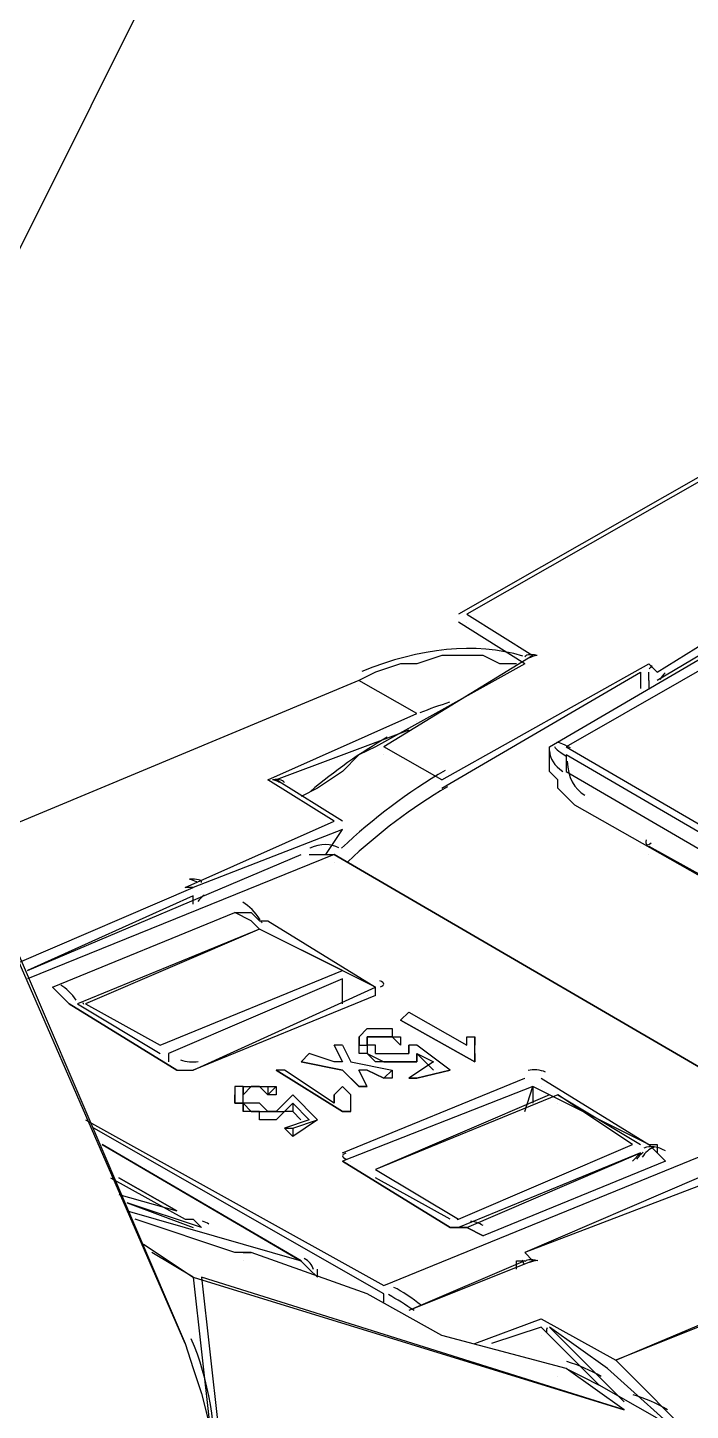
# Model space of a CAD drawing. Header units: millimetres. Extents: x 2758 to 41047, y 670 to 17125.
# Drawn here: x 35524.7 to 35558, y 7181.5 to 7251 of the extents above; entities that cross this region are included whole.
import ezdxf

# ---------------------------------------------------------------- set-up
doc = ezdxf.new("R2010")
doc.units = ezdxf.units.MM
doc.layers.add('PDF2_Geometría', color=7, linetype='Continuous')

# ---------------------------------------------------------------- blocks, each defined once
blk = doc.blocks.new('OH3A1-1$-$ASSY$$CENTER$TUB_-_v2$-$copia')
at = {"layer": 'PDF2_Geometría', "lineweight": -3}
for points in [[(16.49584621853298, 8.48250749376085), (16.53001149495442, 8.550838046603731), (16.51667870415581, 8.541671752929688)], [(16.49584621853298, 8.48250749376085), (16.53001149495442, 8.550838046603731)], [(16.62334357367621, 8.487505594889322), (16.6225102742513, 8.488338894314236), (16.62084367540147, 8.489172193739149), (16.61917707655165, 8.489172193739149), (16.61834377712673, 8.489172193739149), (16.61667717827691, 8.490005493164062), (16.61501057942708, 8.490005493164062), (16.61334398057726, 8.490005493164062), (16.61167738172743, 8.490005493164062), (16.6100107828776, 8.489172193739149), (16.60834418402778, 8.489172193739149), (16.60667758517795, 8.489172193739149), (16.60501098632812, 8.488338894314236), (16.60334438747829, 8.487505594889322), (16.60167778862847, 8.486672295464407), (16.60001118977865, 8.485838996039496), (16.59834459092882, 8.485005696614582), (16.54418012830946, 8.454173617892794)], [(16.59667629665798, 8.468338860405815), (16.58917660183377, 8.472505357530379), (16.60500929090711, 8.481671651204424), (16.59917619493272, 8.48500484890408), (16.54501173231336, 8.454172770182291), (16.55167812771267, 8.450006273057722), (16.53667873806423, 8.44083997938368)], [(16.54251268174913, 8.437506781684027), (16.56334516737196, 8.44917297363281), (16.56417846679687, 8.448339674207899), (16.58167775472005, 8.45917256673177), (16.58084445529513, 8.460005866156683), (16.59667714436849, 8.468338860405815)], [(16.55584547254774, 8.435006035698782), (16.55501217312283, 8.435839335123697), (16.55417887369791, 8.43667263454861), (16.55417887369791, 8.437505933973524), (16.553345574273, 8.438339233398438), (16.553345574273, 8.439172532823347), (16.553345574273, 8.440005832248263), (16.553345574273, 8.440839131673174), (16.59334394666883, 8.464171515570746)], [(16.58251105414496, 8.458339267306856), (16.56417846679687, 8.447506374782986)], [(16.55084567599826, 8.449172973632812), (16.54417928059896, 8.453339470757378)], [(16.54501173231336, 8.453339470757378), (16.54501173231336, 8.453339470757378)], [(16.54501173231336, 8.453339470757378), (16.54501173231336, 8.453339470757378)], [(16.54501173231336, 8.453339470757378), (16.54501173231336, 8.453339470757378)], [(16.55000983344184, 8.449172125922308), (16.54834323459201, 8.449172125922308), (16.54667663574219, 8.450005425347221), (16.54417673746745, 8.450005425347221), (16.54251013861762, 8.450005425347221), (16.54001024034288, 8.449172125922308), (16.53834364149306, 8.449172125922308), (16.53584374321831, 8.448338826497395), (16.53417714436849, 8.447505527072481), (16.49417877197265, 8.430839538574215)], [(16.55084567599826, 8.450006273057724), (16.55084567599826, 8.450006273057724)], [(16.55084398057725, 8.449172125922308), (16.53584459092882, 8.440839131673174), (16.53417799207899, 8.440005832248263), (16.53251139322916, 8.438339233398436), (16.53001149495442, 8.43667263454861), (16.5283448961046, 8.435839335123697)], [(16.54251098632812, 8.43667263454861), (16.56251017252604, 8.448338826497395), (16.56251017252604, 8.447505527072481), (16.56251017252604, 8.446672227647568)], [(16.55084567599826, 8.449172973632812), (16.55084567599826, 8.449172973632812)], [(16.56334431966145, 8.447506374782986), (16.56334431966145, 8.448339674207899)], [(16.56334431966145, 8.448339674207899), (16.56334431966145, 8.448339674207899)], [(16.56334431966145, 8.448339674207899), (16.56334431966145, 8.448339674207899)], [(16.56334431966145, 8.448339674207899), (16.56334431966145, 8.448339674207899)], [(16.56417846679687, 8.448339674207899), (16.56417846679687, 8.448339674207899)], [(16.56417846679687, 8.448339674207899), (16.56417846679687, 8.448339674207899)], [(16.56417846679687, 8.448339674207899), (16.56417846679687, 8.448339674207899)], [(16.53167724609375, 8.433339436848957), (16.52501085069444, 8.437505933973522), (16.54001024034288, 8.44417232937283), (16.53417714436849, 8.447505527072481), (16.49417877197265, 8.430839538574215)], [(16.53417799207899, 8.446672227647568), (16.53417799207899, 8.446672227647568)], [(16.56334431966145, 8.447506374782986), (16.56334431966145, 8.447506374782986)], [(16.56334431966145, 8.447506374782986), (16.56334431966145, 8.446673075358072)], [(16.56334431966145, 8.447506374782986), (16.56334431966145, 8.447506374782986)], [(16.56334431966145, 8.446672227647568), (16.56334431966145, 8.446672227647568)], [(16.56334431966145, 8.446672227647568), (16.56334431966145, 8.446672227647568)], [(16.53917778862847, 8.442505730523003), (16.52584499782986, 8.437505933973524)], [(16.54001193576389, 8.443339029947916), (16.54001193576389, 8.443339029947916)], [(16.54251098632812, 8.437505933973524), (16.53667789035373, 8.440839131673178)], [(16.53667873806423, 8.440005832248263), (16.53667873806423, 8.440005832248263)], [(16.5533447265625, 8.440839131673174), (16.5533447265625, 8.440839131673174)], [(16.55501132541233, 8.440005832248263), (16.55501132541233, 8.440005832248263)], [(16.53251139322916, 8.433339436848957), (16.52584499782985, 8.437505933973522)], [(16.52584499782986, 8.43667263454861), (16.52584499782986, 8.43667263454861)], [(16.54251098632812, 8.43667263454861), (16.54251098632812, 8.43667263454861)], [(16.55584547254774, 8.435005187988281), (16.60001034206814, 8.410006205240883)], [(16.50001186794705, 8.41917249891493), (16.51751115587022, 8.426672193739149), (16.51667785644531, 8.426672193739149), (16.53167724609375, 8.433338589138454)], [(16.53167724609375, 8.433339436848957), (16.53167724609375, 8.433339436848957)], [(16.53167894151475, 8.433339436848957), (16.53167894151475, 8.433339436848957)], [(16.53167894151475, 8.433339436848957), (16.53167894151475, 8.433339436848957)], [(16.53167894151475, 8.433339436848957), (16.53167894151475, 8.433339436848957)], [(16.53084479437934, 8.430006239149305), (16.53251139322916, 8.432506137424044), (16.51751200358073, 8.426673041449652)], [(16.53084479437934, 8.430006239149305), (16.53251139322916, 8.432506137424044)], [(16.50084601508246, 8.418339199490015), (16.5283448961046, 8.4300053914388)], [(16.50667995876736, 8.403338962131075), (16.53667873806423, 8.386672973632812), (16.57751040988498, 8.403338962131075), (16.53167894151475, 8.430004543728298), (16.50084686279297, 8.4175050523546)], [(16.52917989095052, 8.4300053914388), (16.53001319037543, 8.4300053914388), (16.53084648980034, 8.4300053914388), (16.53167978922526, 8.4300053914388), (16.57751125759548, 8.40333980984158), (16.5783445570204, 8.402506510416666), (16.5783445570204, 8.401673210991753), (16.57917785644531, 8.401673210991753), (16.57917785644531, 8.40083991156684)], [(16.56251186794705, 8.430838690863714), (16.56251186794705, 8.430838690863714)], [(16.56334431966145, 8.430838690863714), (16.56334431966145, 8.430838690863714)], [(16.56334431966145, 8.430838690863714), (16.56334431966145, 8.430838690863714)], [(16.56334431966145, 8.430838690863714), (16.57084401448567, 8.426672193739149)], [(16.56334431966145, 8.430006239149305), (16.56334431966145, 8.430006239149305)], [(16.53167894151475, 8.429172092013888), (16.53167894151475, 8.429172092013888)], [(16.49667697482639, 8.42750295003255), (16.51667616102431, 8.38083818223741), (16.51750946044922, 8.378338283962673), (16.51834275987413, 8.375838385687933), (16.51917605929904, 8.37250518798828)], [(16.51667785644531, 8.380839877658419), (16.49667867024739, 8.426671346028646), (16.490845574273, 8.410005357530382)], [(16.51751030815972, 8.425838894314236), (16.50084431966146, 8.418339199490015)], [(16.51751200358073, 8.426672193739149), (16.51751200358073, 8.426672193739149)], [(16.51751200358073, 8.425838894314236), (16.51751200358073, 8.425838894314236)], [(16.51751200358073, 8.425838894314236), (16.51751200358073, 8.425838894314236)], [(16.51751200358073, 8.425005594889322), (16.51751200358073, 8.425838894314236)], [(16.51834445529514, 8.426672193739149), (16.51834445529514, 8.426672193739149)], [(16.51751200358073, 8.425005594889322), (16.51751200358073, 8.425005594889322)], [(16.5158454047309, 8.408339606391058), (16.50501251220703, 8.415006001790363), (16.50417921278212, 8.415839301215277), (16.5033459133572, 8.41667260064019), (16.52167850070529, 8.424172295464407), (16.52334509955512, 8.424172295464407), (16.52417839898003, 8.423338996039496), (16.52501169840495, 8.423338996039496), (16.53584459092882, 8.41667260064019)], [(16.52417839898003, 8.422505696614582), (16.52334509955512, 8.423338996039496), (16.52167850070529, 8.424172295464407)], [(16.52501085069444, 8.423338996039496), (16.52501085069444, 8.423338996039496)], [(16.53251139322916, 8.418339199490015), (16.52417839898003, 8.422505696614582), (16.50584581163194, 8.415006001790363)], [(16.53584459092882, 8.415839301215277), (16.53584459092882, 8.41667260064019), (16.52417839898003, 8.422505696614582)], [(16.52417839898003, 8.422505696614582), (16.52417839898003, 8.422505696614582)], [(16.52417839898003, 8.422505696614582), (16.52417839898003, 8.422505696614582)], [(16.53251139322916, 8.415006001790363), (16.53251139322916, 8.417505900065102), (16.51501210530599, 8.410006205240883), (16.51501210530599, 8.409172905815971)], [(16.53251139322916, 8.417505900065102), (16.53251139322916, 8.417505900065102)], [(16.53251139322916, 8.417505900065102), (16.53251139322916, 8.417505900065102)], [(16.53251139322916, 8.415006001790363), (16.53251139322916, 8.417505900065102)], [(16.53251139322916, 8.417505900065102), (16.53251139322916, 8.417505900065102)], [(16.50417751736111, 8.415839301215277), (16.5033442179362, 8.41667260064019)], [(16.50417921278211, 8.415839301215277), (16.50501251220703, 8.415006001790363), (16.5158454047309, 8.408339606391058), (16.51667870415581, 8.408339606391058), (16.51751200358073, 8.408339606391058), (16.53584459092882, 8.41667260064019)], [(16.53584459092882, 8.41667260064019), (16.53584459092882, 8.41667260064019)], [(16.50501166449653, 8.415006001790363), (16.50501166449653, 8.415006001790363)], [(16.50584581163194, 8.41500515407986), (16.51417880588107, 8.410005357530382)], [(16.50667826334635, 8.415006001790363), (16.50667826334635, 8.415006001790363)], [(16.50667826334635, 8.415006001790363), (16.50667826334635, 8.415006001790363)], [(16.50667826334635, 8.415006001790363), (16.50667826334635, 8.415006001790363)], [(16.53584459092882, 8.415839301215277), (16.51751200358073, 8.408339606391058)], [(16.53501213921441, 8.415839301215277), (16.53501213921441, 8.415839301215277)], [(16.53584459092882, 8.415839301215277), (16.53584459092882, 8.415839301215277)], [(16.54584418402778, 8.409172905815971), (16.53834448920356, 8.413339402940535)], [(16.53834533691406, 8.413338555230032), (16.53917863633897, 8.414171854654947), (16.54501173231337, 8.410838656955294), (16.54501173231337, 8.411671956380207), (16.54584503173827, 8.411671956380207)], [(16.53834533691406, 8.413338555230032), (16.54584503173827, 8.409172058105465), (16.54584503173827, 8.410005357530379), (16.54584503173827, 8.409172058105465)], [(16.53501213921441, 8.412506103515625), (16.53417883978949, 8.411672804090712), (16.53417883978949, 8.410839504665798), (16.53501213921441, 8.410839504665798), (16.53501213921441, 8.410006205240883), (16.53667873806423, 8.409172905815971), (16.53751203748915, 8.409172905815971), (16.53834533691406, 8.409172905815971), (16.53917863633897, 8.409172905815971), (16.54001193576389, 8.409172905815971), (16.54001193576389, 8.410006205240883), (16.54167853461371, 8.409172905815971), (16.53917863633897, 8.407506306966146), (16.54001193576389, 8.407506306966146), (16.54334513346354, 8.40833960639106), (16.54001193576389, 8.410839504665798), (16.53917863633897, 8.410839504665798), (16.53917863633897, 8.410006205240883), (16.53917863633897, 8.410839504665798)], [(16.53501213921441, 8.412506103515625), (16.53584543863932, 8.412506103515625), (16.53667873806423, 8.412506103515625), (16.53751203748915, 8.412506103515625), (16.53751203748915, 8.411672804090712), (16.53834533691406, 8.411672804090712)], [(16.53251139322916, 8.410839504665798), (16.53167809380425, 8.410839504665798), (16.53251139322916, 8.409172905815971), (16.53167809380425, 8.409172905815971), (16.52917819552951, 8.410006205240883), (16.5283448961046, 8.409172905815971), (16.53251139322916, 8.408339606391058), (16.53417799207899, 8.406673007541231), (16.5350112915039, 8.406673007541231), (16.53417799207899, 8.408339606391058)], [(16.53251139322916, 8.409172905815971), (16.53167809380425, 8.410839504665798)], [(16.53251139322916, 8.410839504665798), (16.53334469265407, 8.409172905815971), (16.53751118977864, 8.408339606391058)], [(16.53417799207899, 8.411671956380207), (16.53417799207899, 8.410838656955294)], [(16.54167853461371, 8.408338758680555), (16.54001193576389, 8.410005357530382), (16.54001193576389, 8.409172058105465), (16.53917863633898, 8.409172058105465), (16.53834533691406, 8.409172058105465), (16.53751203748915, 8.409172058105465), (16.53667873806423, 8.409172058105465), (16.53584543863932, 8.409172058105465), (16.53501213921441, 8.410005357530382), (16.53417883978949, 8.410005357530382), (16.53417883978949, 8.410838656955294)], [(16.53584459092882, 8.410005357530382), (16.53584459092882, 8.410838656955294), (16.5350112915039, 8.410838656955294), (16.5350112915039, 8.411671956380207), (16.53584459092882, 8.411671956380207), (16.53667789035373, 8.411671956380207), (16.53751118977864, 8.411671956380207), (16.53834448920355, 8.411671956380207), (16.53834448920355, 8.410838656955294)], [(16.53834533691406, 8.411671956380207), (16.53834533691406, 8.410838656955294), (16.53751203748915, 8.411671956380207), (16.53667873806423, 8.411671956380207), (16.53584543863932, 8.411671956380207), (16.53501213921441, 8.411671956380207), (16.53501213921441, 8.410838656955294)], [(16.53834533691406, 8.411671956380207), (16.53834533691406, 8.411671956380207)], [(16.54501173231336, 8.410839504665798), (16.54501173231336, 8.410839504665798)], [(16.54501173231336, 8.410839504665798), (16.54501173231336, 8.410839504665798)], [(16.54584418402778, 8.410005357530382), (16.54584418402778, 8.410838656955294), (16.54584418402778, 8.411671956380207), (16.54584418402778, 8.410838656955294)], [(16.54584418402778, 8.410839504665798), (16.54584418402778, 8.410839504665798)], [(16.51417880588107, 8.410005357530382), (16.51417880588107, 8.410005357530382)], [(16.53501213921441, 8.406672159830727), (16.53417883978949, 8.406672159830727), (16.53251224093967, 8.408338758680555), (16.5283457438151, 8.409172058105465)], [(16.53584459092882, 8.410005357530382), (16.53667789035373, 8.410005357530382), (16.53751118977864, 8.410005357530382), (16.53834448920355, 8.410005357530382), (16.53917778862847, 8.410005357530382)], [(16.53917778862847, 8.410005357530382), (16.53917778862847, 8.410005357530382)], [(16.54584418402778, 8.409172905815971), (16.54584418402778, 8.409172905815971)], [(16.5158454047309, 8.408338758680555), (16.5158454047309, 8.408338758680555)], [(16.51751200358073, 8.408338758680555), (16.51751200358073, 8.408338758680555)], [(16.53251139322916, 8.404172261555988), (16.52584499782985, 8.408338758680552)], [(16.53751118977864, 8.40750545925564), (16.53667789035373, 8.40750545925564), (16.5350112915039, 8.408338758680555), (16.53417799207899, 8.408338758680555)], [(16.53501213921441, 8.408338758680555), (16.53417883978949, 8.408338758680555)], [(16.53501213921441, 8.408338758680555), (16.53501213921441, 8.408338758680555)], [(16.53501213921441, 8.408338758680555), (16.53667873806423, 8.40750545925564), (16.53751203748915, 8.408338758680555), (16.53751203748915, 8.40750545925564)], [(16.54334513346354, 8.408338758680555), (16.54001193576388, 8.40750545925564), (16.53917863633897, 8.40750545925564)], [(16.52251180013021, 8.406672159830727), (16.52167850070529, 8.406672159830727), (16.52167850070529, 8.405838860405815), (16.52167850070529, 8.405005560980902), (16.52251180013021, 8.405005560980902), (16.52251180013021, 8.404172261555988)], [(16.52584499782986, 8.405838860405815), (16.52501169840495, 8.405838860405815), (16.52417839898003, 8.406672159830727), (16.52334509955512, 8.406672159830727), (16.52251180013021, 8.405838860405815)], [(16.52251180013021, 8.406672159830727), (16.52334509955512, 8.406672159830727), (16.52417839898003, 8.406672159830727), (16.52501169840494, 8.406672159830727), (16.52584499782986, 8.406672159830727), (16.52584499782986, 8.405838860405815)], [(16.52751159667969, 8.402505662706162), (16.53001149495442, 8.403338962131075), (16.52751159667969, 8.405838860405815), (16.52667829725477, 8.405005560980904), (16.52584499782986, 8.40417226155599), (16.52501169840495, 8.40417226155599), (16.52417839898003, 8.405005560980904), (16.52334509955512, 8.405005560980904), (16.52251180013021, 8.405005560980904), (16.52251180013021, 8.405838860405815), (16.52251180013021, 8.406672159830727), (16.52251180013021, 8.405838860405815)], [(16.52251180013021, 8.406672159830727), (16.52334509955512, 8.406672159830727), (16.52417839898003, 8.406672159830727), (16.52501169840494, 8.406672159830727), (16.52501169840494, 8.405838860405815), (16.52584499782986, 8.406672159830727)], [(16.55251057942708, 8.40750545925564), (16.56334347195095, 8.400839063856337), (16.56417677137586, 8.400839063856337), (16.56417677137586, 8.400005764431423), (16.56501007080078, 8.399172465006508), (16.54667748345269, 8.391672770182291), (16.54501088460286, 8.392506069607204), (16.54417758517795, 8.392506069607204), (16.54334428575303, 8.392506069607204), (16.53251139322916, 8.399172465006508)], [(16.53251139322916, 8.400005764431423), (16.55084398057725, 8.40750545925564)], [(16.55084398057725, 8.404172261555988), (16.55167728000217, 8.406672159830727), (16.53251139322916, 8.399172465006508)], [(16.55084567599826, 8.407506306966145), (16.55084567599826, 8.407506306966145)], [(16.56334431966145, 8.400839063856337), (16.55167812771267, 8.406672159830727), (16.55167812771267, 8.405005560980902)], [(16.55167812771267, 8.406672159830727), (16.55167812771267, 8.406672159830727)], [(16.55251227484809, 8.406672159830727), (16.55251227484809, 8.406672159830727)], [(16.52834404839409, 8.403338962131075), (16.52751074896918, 8.40417226155599), (16.52667744954427, 8.40417226155599), (16.52584415011936, 8.403338962131075), (16.52501085069444, 8.403338962131075), (16.52417755126952, 8.403338962131075), (16.52417755126952, 8.40417226155599), (16.52334425184461, 8.40417226155599), (16.5225109524197, 8.40417226155599), (16.5225109524197, 8.405005560980904), (16.52167765299479, 8.405005560980904), (16.52167765299479, 8.405838860405815)], [(16.52167765299479, 8.405838860405815), (16.52167765299479, 8.405838860405815)], [(16.52251180013021, 8.405005560980902), (16.52334509955512, 8.404172261555988), (16.52417839898003, 8.404172261555988), (16.52501169840494, 8.404172261555988), (16.52584499782986, 8.404172261555988), (16.52667829725477, 8.404172261555988), (16.52751159667969, 8.405005560980902), (16.52751159667969, 8.404172261555988)], [(16.52667744954427, 8.405005560980902), (16.52667744954427, 8.405005560980902)], [(16.52917819552951, 8.403338962131075), (16.52751159667969, 8.405005560980904)], [(16.53167724609375, 8.405005560980902), (16.53167724609375, 8.405838860405815)], [(16.53167724609375, 8.405838860405815), (16.53167724609375, 8.405838860405815)], [(16.53334554036458, 8.405838860405815), (16.53334554036458, 8.405838860405815)], [(16.5533447265625, 8.405838860405815), (16.53584543863932, 8.398339165581596)], [(16.54584587944878, 8.380839029947916), (16.55251227484809, 8.383338928222656), (16.56001196967231, 8.37917243109809), (16.61334313286675, 8.401671515570746), (16.60751003689236, 8.405004713270399), (16.59167734781901, 8.39833831787109), (16.5850109524197, 8.402504814995657), (16.56917826334635, 8.396671719021265), (16.56834496392144, 8.396671719021265), (16.55084567599826, 8.390005323621962)], [(16.55417887369791, 8.405838860405815), (16.56251186794704, 8.400839063856337)], [(16.55417887369791, 8.405005560980902), (16.55417887369791, 8.405005560980902)], [(16.55417887369791, 8.405005560980902), (16.55417887369791, 8.405005560980902)], [(16.55417887369791, 8.405005560980902), (16.55417887369791, 8.405005560980902)], [(16.53334554036458, 8.404172261555988), (16.53251224093967, 8.404172261555988)], [(16.53667704264323, 8.385006374782986), (16.53667704264323, 8.385839674207899), (16.50751156277126, 8.402505662706162)], [(16.52917819552951, 8.403338962131075), (16.52667829725477, 8.402505662706162), (16.52751159667969, 8.402505662706162), (16.52751159667969, 8.40167236328125)], [(16.53001234266493, 8.403338962131075), (16.52751244439019, 8.40167236328125), (16.52667914496527, 8.402505662706162)], [(16.50834486219618, 8.400839063856337), (16.52834404839409, 8.389172871907553), (16.52917734781901, 8.388339572482638), (16.53001064724392, 8.387506273057724)], [(16.51084560818142, 8.394172668457031), (16.5283448961046, 8.389172871907553), (16.50834570990668, 8.400839063856337)], [(16.61417643229166, 8.400838216145832), (16.5600119696723, 8.37917243109809), (16.56834496392144, 8.370839436848957)], [(16.56167772081163, 8.400839063856337), (16.56167772081163, 8.400839063856337)], [(16.56167772081163, 8.400839063856337), (16.56167772081163, 8.400839063856337)], [(16.56167772081163, 8.400839063856337), (16.56167772081163, 8.400839063856337)], [(16.56334431966145, 8.400839063856337), (16.56417761908637, 8.400005764431423), (16.56501091851128, 8.399172465006508)], [(16.56251017252604, 8.400005764431423), (16.54417758517795, 8.392506069607204)], [(16.54501173231336, 8.392506069607204), (16.56251102023654, 8.400005764431423)], [(16.56251186794705, 8.400005764431423), (16.56167856852214, 8.399172465006508)], [(16.53251139322916, 8.399172465006508), (16.53251139322916, 8.399172465006508)], [(16.53251139322916, 8.399172465006508), (16.54334428575303, 8.392506069607204), (16.54417758517795, 8.392506069607204), (16.54501088460286, 8.392506069607204)], [(16.53334554036458, 8.399172465006508), (16.53334554036458, 8.399172465006508)], [(16.50917900933159, 8.397505866156683), (16.51667870415581, 8.393339369032118), (16.51751200358073, 8.393339369032118), (16.51834530300564, 8.392506069607204), (16.51084560818142, 8.395005967881941)], [(16.510011461046, 8.395839267306856), (16.5158445570204, 8.394172668457031), (16.510011461046, 8.397505866156685)], [(16.510011461046, 8.397505866156683), (16.5158445570204, 8.39417266845703)], [(16.53584459092882, 8.397505866156683), (16.53584459092882, 8.397505866156683)], [(16.53584459092882, 8.397505866156683), (16.53584459092882, 8.397505866156683)], [(16.53584459092882, 8.397505866156683), (16.53584459092882, 8.397505866156683)], [(16.53584459092882, 8.397505866156683), (16.53584459092882, 8.397505866156683)], [(16.54334513346354, 8.393339369032118), (16.53584543863932, 8.397505866156683)], [(16.56834411621094, 8.397505866156683), (16.55084482828776, 8.390006171332464)], [(16.51084560818142, 8.395005967881943), (16.51751200358073, 8.392506069607204)], [(16.52167765299479, 8.390006171332464), (16.51167805989583, 8.393339369032118)], [(16.51251220703125, 8.390838623046875), (16.51751200358073, 8.387505425347221), (16.56084357367621, 8.37417263454861), (16.55501047770182, 8.378339131673178), (16.54251098632812, 8.38167232937283), (16.5350112915039, 8.385838826497396), (16.52334509955512, 8.390005323621962), (16.52167850070529, 8.390005323621962), (16.51167890760634, 8.393338521321615)], [(16.51501125759548, 8.393339369032118), (16.51501125759548, 8.393339369032118)], [(16.51501125759548, 8.393339369032118), (16.51501125759548, 8.393339369032118)], [(16.5158454047309, 8.393339369032118), (16.5158454047309, 8.393339369032118)], [(16.51667785644531, 8.393339369032118), (16.51751115587022, 8.393339369032118), (16.51834445529514, 8.392506069607204)], [(16.54334513346354, 8.392506069607204), (16.54334513346354, 8.392506069607204)], [(16.54417758517795, 8.393339369032118), (16.54417758517795, 8.393339369032118)], [(16.54417758517795, 8.393339369032118), (16.54417758517795, 8.393339369032118)], [(16.54501173231336, 8.392506069607204), (16.54667833116319, 8.391672770182291)], [(16.51751200358073, 8.387505425347221), (16.51334550645616, 8.390005323621962)], [(16.52167765299479, 8.390006171332464), (16.52167765299479, 8.390006171332464)], [(16.52167765299479, 8.390006171332464), (16.52167765299479, 8.390006171332464)], [(16.52167765299479, 8.390006171332464), (16.52167765299479, 8.390006171332464)], [(16.52251180013021, 8.390006171332464), (16.52334509955512, 8.390006171332464)], [(16.54251098632812, 8.38167232937283), (16.5350112915039, 8.385838826497395), (16.52334509955512, 8.390005323621962)], [(16.55084398057725, 8.390005323621962), (16.55167728000217, 8.389172024197048), (16.53917778862847, 8.384172227647568)], [(16.52251180013021, 8.389172024197048), (16.52251180013021, 8.389172024197048)], [(16.52251180013021, 8.389172024197048), (16.52251180013021, 8.389172024197048)], [(16.52834404839409, 8.388339572482638), (16.52834404839409, 8.388339572482638)], [(16.53001234266493, 8.387505425347221), (16.53001234266493, 8.388338724772133)], [(16.55084398057725, 8.389172024197048), (16.53917778862847, 8.384172227647568)], [(16.55001152886284, 8.388339572482638), (16.55001152886284, 8.389172871907553)], [(16.55001152886284, 8.389172024197048), (16.55084482828776, 8.389172024197048)], [(16.55001152886284, 8.389172024197048), (16.55001152886284, 8.389172024197048)], [(16.55084567599826, 8.389172024197048), (16.55084567599826, 8.389172024197048)], [(16.55084567599826, 8.389172024197048), (16.55084567599826, 8.389172024197048)], [(16.51751200358073, 8.387505425347221), (16.51917860243055, 8.372506035698782)], [(16.51751200358073, 8.387505425347221), (16.51751200358073, 8.387505425347221)], [(16.51751200358073, 8.387505425347221), (16.51751200358073, 8.387505425347221)], [(16.56084357367621, 8.37417263454861), (16.51834530300564, 8.387505425347221), (16.52001190185547, 8.372506035698782)], [(16.53501213921441, 8.385838826497395), (16.53501213921441, 8.385838826497395)], [(16.53501213921441, 8.385838826497395), (16.53501213921441, 8.385838826497395)], [(16.53501213921441, 8.385838826497395), (16.53501213921441, 8.385838826497395)], [(16.53667873806423, 8.385838826497395), (16.53667873806423, 8.385838826497395)], [(16.55251227484809, 8.383338928222656), (16.55251227484809, 8.383338928222656)], [(16.55251227484809, 8.383338928222656), (16.55251227484809, 8.383338928222656)], [(16.54251098632812, 8.38167232937283), (16.54251098632812, 8.38167232937283)], [(16.54251098632812, 8.38167232937283), (16.54251098632812, 8.38167232937283)], [(16.55501132541233, 8.378339131673174), (16.54251183403863, 8.38167232937283)], [(16.55251057942708, 8.382505628797743), (16.5475107828776, 8.380839029947916)], [(16.55834452311198, 8.37667253282335), (16.55251142713758, 8.382505628797743)], [(16.55251227484809, 8.382505628797743), (16.55251227484809, 8.382505628797743)], [(16.55251227484809, 8.38167232937283), (16.55251227484809, 8.38167232937283)], [(16.5533447265625, 8.382505628797743), (16.5533447265625, 8.382505628797743)], [(16.55917867024739, 8.378339131673174), (16.553345574273, 8.382505628797741), (16.56084526909722, 8.375005933973522)], [(16.51667785644531, 8.380839029947916), (16.51667785644531, 8.380839029947916)], [(16.5600111219618, 8.37917243109809), (16.5600111219618, 8.37917243109809)], [(16.55417887369791, 8.377505832248263), (16.55417887369791, 8.377505832248263)], [(16.55501132541233, 8.378339131673174), (16.55667792426215, 8.377505832248263), (16.55834452311198, 8.376672532823347)], [(16.56667751736111, 8.37167273627387), (16.56751081678602, 8.370839436848957), (16.55917782253689, 8.378339131673174)], [(16.56417846679687, 8.373339335123697), (16.55834537082248, 8.37667253282335)], [(16.56084526909722, 8.37417263454861), (16.56084526909722, 8.37417263454861)]]:
    blk.add_lwpolyline(points, dxfattribs=at)
for points in [[(16.60084533691406, 8.414173550075954), (16.64167700873481, 8.437505933973524), (16.59584554036458, 8.464171515570746), (16.55501386854384, 8.440839131673174)], [(16.60084364149305, 8.411672804090712), (16.60084364149305, 8.413339402940537), (16.55501217312283, 8.440004984537758), (16.55501217312283, 8.438338385687933)], [(16.51417880588107, 8.410839504665798), (16.53251139322916, 8.418339199490015), (16.52417839898003, 8.422505696614582), (16.50667911105686, 8.415006001790363)], [(16.52584499782986, 8.408338758680555), (16.53251139322916, 8.40417226155599), (16.53334469265408, 8.40417226155599), (16.53334469265408, 8.405005560980902), (16.53334469265408, 8.405838860405815), (16.53251139322916, 8.406672159830727), (16.53167809380425, 8.405838860405815), (16.53167809380425, 8.405005560980902), (16.52667829725477, 8.408338758680555)], [(16.56167772081163, 8.400839063856337), (16.55417802598741, 8.405838860405815), (16.53584543863932, 8.398339165581596), (16.54417843288845, 8.393339369032118)]]:
    blk.add_lwpolyline(points, close=True, dxfattribs=at)
for centre, radius, start, end in [((16.56521575474123, 8.44707554121607), 0.0024388157059688, 129.6465786675745, 139.8211615807328), ((16.5535187245809, 8.412150140157157), 0.034690798674513, 107.1472683789298, 112.3910604393975), ((16.56436795114207, 8.394695109647662), 0.054454974819248, 120.1491140849694, 130.0998238829633), ((16.57176084475795, 8.389054639799786), 0.0572326891368003, 120.3389738963989, 133.408970050764), ((16.52466437136803, 8.434273165290607), 0.0033346660486575, 62.9534566744542, 76.1347987902869), ((16.52363691556615, 8.43828759391057), 0.0025576622477585, 340.8835001845417, 343.7689546352878), ((16.5718332065135, 8.388241980055298), 0.0564491231118448, 120.6367755043729, 133.3986250231664), ((16.51633137716135, 8.424272724710661), 0.0033346658249355, 62.95345553101753, 76.1347985535292), ((16.52041953865035, 8.42355828480132), 0.0029812796765864, 127.6014895426285, 145.1557170764548), ((16.5188281892617, 8.419994690518138), 0.0064123118688004, 29.16356835784059, 30.80839217816115), ((16.49641835365414, 8.41108676155379), 0.0107860790908598, 20.84346631971369, 21.71562724337453), ((16.56459642066194, 8.39771517387949), 0.0029949656041282, 127.6285066241913, 146.1858202015127), ((16.51754081247011, 8.390193286573865), 0.0030777220360641, 60.09650864213302, 72.87544342921146), ((16.54691587658748, 8.390004822070315), 0.004355065068267, 129.9117552718914, 131.2499171599287), ((16.5460074960046, 8.390515086293833), 0.0026022795532207, 127.2156562932606, 129.677931698203), ((16.54131203544122, 8.385523282709707), 0.0100099268544353, 19.42062360491355, 21.82105195063446), ((16.51856404224507, 8.352818469583525), 0.0378246235494352, 55.98153227690811, 60.58670137747388), ((16.55010850015548, 8.36288452836133), 0.0169051465042341, 60.03798931565749, 72.85995924600368), ((16.55677489557606, 8.359551330706138), 0.0169051464550891, 60.03798930287649, 72.85995927050581)]:
    blk.add_arc(centre, radius, start, end, dxfattribs=at)
for points in [[(16.55065409342447, 8.449952867296007), (16.54590890333387, 8.451339847564697), (16.54034190622965, 8.450803571912976), (16.534470925649, 8.448394328011407)], [(16.55208502875433, 8.45001729329427), (16.55140916146172, 8.45014913537767), (16.55086595323351, 8.450065068562825), (16.55087175856696, 8.44982805887858)], [(16.55210367838541, 8.45001729329427), (16.55177965969509, 8.449954064051308), (16.55146692699856, 8.449848101509941), (16.55123621177673, 8.44972294510735)], [(16.56498040093316, 8.44827694363064), (16.56477201377021, 8.448097930696273), (16.56460181660122, 8.447861107084487), (16.564476913876, 8.447572499169242)], [(16.55543857150608, 8.440717061360674), (16.55465603849623, 8.441130423439873), (16.55416749445597, 8.441319921917385), (16.55408088175455, 8.441243846893308)], [(16.5533447265625, 8.440422905815971), (16.5533447265625, 8.439648770650226), (16.55382804022895, 8.438907967461477), (16.55468717193603, 8.438360489739312)], [(16.55384996202257, 8.440843370225693), (16.55382738071018, 8.440730334811741), (16.55423609076606, 8.440402737087673), (16.55498486667209, 8.439930979410809)], [(16.55511644151475, 8.439371744791666), (16.55519628545973, 8.437791926913789), (16.55583250469631, 8.436562468210855), (16.55688533888923, 8.435954576280379)], [(16.52666897243923, 8.437197367350258), (16.52670717578464, 8.43743269475301), (16.52618252266778, 8.437574823167587), (16.52549737845526, 8.43751485909356)], [(16.52618408203125, 8.437242296006943), (16.52618327861362, 8.437242517259387), (16.52618247519599, 8.437242738511827), (16.5261818930308, 8.437243763181897)], [(16.56306457519531, 8.431471082899305), (16.5629611331092, 8.430966970655652), (16.56318988460964, 8.430834892696804), (16.56357475598653, 8.431176511552597)], [(16.52924431694878, 8.430644565158419), (16.52923990080092, 8.43064253701104), (16.52923548465304, 8.43064050886366), (16.52923106850518, 8.430638480716281)], [(16.53214179144965, 8.430674235026041), (16.53137333212958, 8.431117004394531), (16.53034637747871, 8.431106519063311), (16.52924403296577, 8.430644770304362)], [(16.51833428276909, 8.427196926540798), (16.5183724861145, 8.427432253943548), (16.51784783299764, 8.427574382358127), (16.51716268878512, 8.427514418284098)], [(16.51784939236111, 8.427241855197481), (16.51784858894348, 8.427242076449925), (16.51784778552585, 8.427242297702366), (16.51784720336066, 8.427243322372437)], [(16.52423095703125, 8.42345004611545), (16.52374829377068, 8.424212623596192), (16.52314677704705, 8.424824235916137), (16.52250544717577, 8.425204838222928)], [(16.50573560926649, 8.415362887912325), (16.50528221151564, 8.416013141420152), (16.50474252404106, 8.416533993826972), (16.50417362128363, 8.416872388839723)], [(16.53632609049479, 8.416708204481337), (16.53680028788248, 8.416827200147841), (16.5367824122111, 8.417094312879774), (16.53628580729166, 8.417305021497937)], [(16.5162370469835, 8.409373813205294), (16.51673365190294, 8.409163104587131), (16.51752020814683, 8.409088424258762), (16.51799357774522, 8.409207515292698)], [(16.55295308430989, 8.408137851291231), (16.55245647939046, 8.408348559909397), (16.55166992314656, 8.408423240237767), (16.55119655354817, 8.408304149203829)], [(16.5328623453776, 8.399970160590277), (16.5323881479899, 8.399851164923772), (16.53240602366128, 8.39958405219184), (16.53290262858072, 8.399373343573675)], [(16.5638444688585, 8.400551689995657), (16.56336502011617, 8.400405044343735), (16.56296364063686, 8.400071571562023), (16.56267850282457, 8.399583266152275)], [(16.56500583224826, 8.400205824110243), (16.56424985122681, 8.400654467052883), (16.56348382483588, 8.400756377326118), (16.56284537463718, 8.400492669635346)], [(16.54667324490017, 8.39270528157552), (16.54624688593546, 8.392958307690087), (16.54581384680006, 8.393103094948662), (16.54539960924784, 8.393130334642198)], [(16.52958848741319, 8.388295491536457), (16.52947017733256, 8.388764596091375), (16.52915426423814, 8.389144649081757), (16.52866776127285, 8.389402383380464)], [(16.55213080512153, 8.389177110460068), (16.55146261745029, 8.389346428129409), (16.55090483093262, 8.389295185936822), (16.5508847395579, 8.389062158796522)], [(16.55134582519531, 8.389010959201388), (16.55134499782986, 8.389010860443113), (16.55134499782986, 8.389010860443113), (16.55134417046441, 8.389010761684842)], [(16.55216301812066, 8.389181349012587), (16.55186987177531, 8.389155588361952), (16.551580045912, 8.389094979604085), (16.55134507200453, 8.389010708702935)], [(16.54046461317274, 8.384658813476562), (16.53951711760626, 8.385449576271904), (16.5385148463779, 8.386108387417263), (16.53768520885043, 8.386486664454141)], [(16.55309719509548, 8.382439507378471), (16.55302242957221, 8.382176702287461), (16.55302008353339, 8.381975998772514), (16.55309128252665, 8.38188100730048)], [(16.49815756491788, 8.318579196796628), (16.51576527058558, 8.337028021315678), (16.52434105146132, 8.365120677259442), (16.51731103823068, 8.381326287337197)]]:
    blk.add_open_spline(points, degree=3, dxfattribs=at)

msp = doc.modelspace()

# ---------------------------------------------------------------- block references
at = {"xscale": 500, "yscale": 500, "zscale": 500}
msp.add_blockref('OH3A1-1$-$ASSY$$CENTER$TUB_-_v2$-$copia', (27274.28634909341, 2994.471230973386), dxfattribs=at)

doc.saveas('drawing.dxf')
